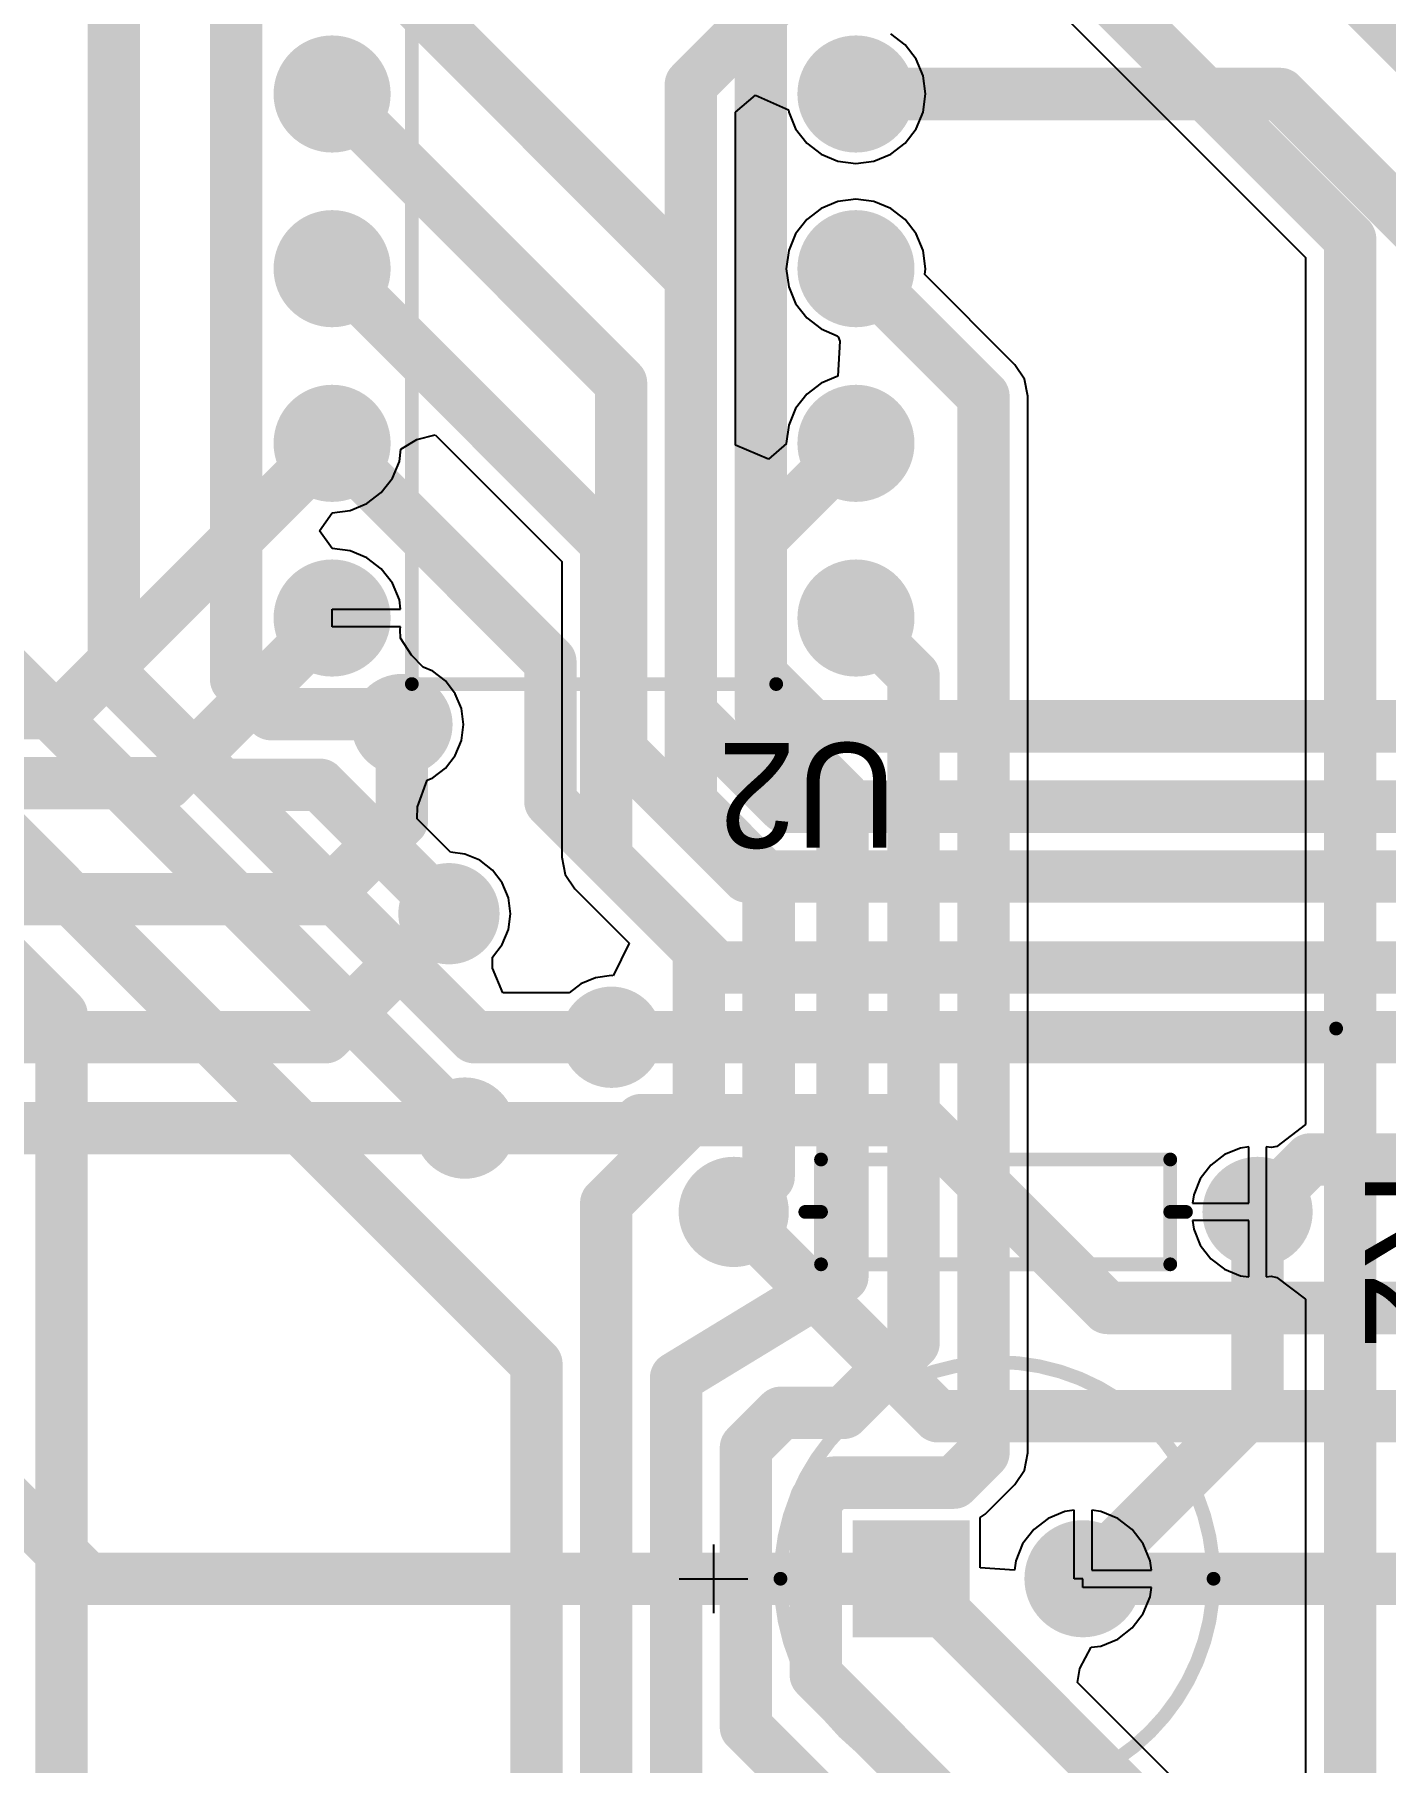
# Model space of a CAD drawing. Header units: millimetres. Extents: x 2.82 to 7.12, y 0.77 to 5.15.
# Drawn here: x 4.635 to 5.408, y 2.68 to 3.669 of the extents above; entities that cross this region are included whole.
import ezdxf

# ---------------------------------------------------------------- set-up
doc = ezdxf.new("R2010")
doc.units = ezdxf.units.MM
doc.header["$MEASUREMENT"] = 0
for name, color, linetype in [('BottomLayer', 5, 'Continuous'), ('BottomSolder', 6, 'Continuous'), ('MultiLayer', 9, 'Continuous'), ('PadHoleLayer', 156, 'Continuous'), ('TopLayer', 1, 'Continuous'), ('TopOverlay', 2, 'Continuous'), ('TopSolder', 216, 'Continuous'), ('ViaHoleLayer', 16, 'Continuous')]:
    doc.layers.add(name, color=color, linetype=linetype)

msp = doc.modelspace()

# ---------------------------------------------------------------- linework, layer by layer
at = {"layer": 'BottomLayer', "const_width": 0.03}
for points in [[(5.148, 3.935), (5.565, 3.518)], [(4.805, 3.735), (5.01047, 3.52953)], [(5.05047, 3.30253), (5.05047, 3.68953)], [(4.805, 3.635), (4.97047, 3.46953)], [(5.105, 3.635), (5.348, 3.635)], [(5.348, 3.635), (5.503, 3.48)], [(5.01047, 3.28053), (5.01047, 3.52953)], [(4.97047, 3.2591), (4.97047, 3.46953)], [(4.65047, 3.28047), (4.805, 3.435)], [(4.805, 3.435), (4.93, 3.31)], [(4.71047, 3.24047), (4.805, 3.335)], [(4.93, 3.23), (4.93, 3.31)], [(5.05047, 3.30253), (5.08, 3.273)], [(4.52, 3.28047), (4.65047, 3.28047)], [(5.01047, 3.28053), (5.064, 3.227)], [(4.845, 3.219), (4.845, 3.274)], [(5.08, 3.273), (5.42964, 3.273)], [(4.97047, 3.2591), (5.04257, 3.187)], [(4.47253, 3.24047), (4.71047, 3.24047)], [(4.93, 3.23), (5.025, 3.135)], [(5.064, 3.227), (5.46364, 3.227)], [(4.8, 3.174), (4.845, 3.219)], [(5.04257, 3.187), (5.512, 3.187)], [(4.366, 3.174), (4.8, 3.174)], [(4.80117, 3.095), (4.87191, 3.16573)], [(5.025, 3.135), (5.59171, 3.135)], [(4.24644, 3.095), (4.80117, 3.095)], [(4.965, 3.095), (5.533, 3.095)], [(4.253, 3.043), (4.881, 3.043)], [(4.881, 3.043), (4.97744, 3.043)], [(4.97744, 3.043), (4.982, 3.04756)], [(4.982, 3.04756), (5.14144, 3.04756)], [(5.14144, 3.04756), (5.249, 2.94)], [(5.335, 2.995), (5.365, 3.025)], [(5.365, 3.025), (5.455, 3.025)], [(5.035, 2.995), (5.152, 2.878)], [(4.475, 2.975), (4.665, 2.785)], [(5.249, 2.94), (5.517, 2.94)], [(5.152, 2.878), (5.455, 2.878)], [(4.665, 2.785), (5.13657, 2.785)], [(5.235, 2.785), (5.665, 2.785)]]:
    msp.add_lwpolyline(points, dxfattribs=at)
at = {"layer": 'BottomLayer'}
for points, const_width in [([(4.79024, 3.635, 1), (4.81976, 3.635, 1)], 0.02953), ([(5.09024, 3.635, 1), (5.11976, 3.635, 1)], 0.02953), ([(4.7975, 3.635, 1), (4.8125, 3.635, 1)], 0.015), ([(5.0975, 3.635, 1), (5.1125, 3.635, 1)], 0.015), ([(5.3405, 3.635, 1), (5.3555, 3.635, 1)], 0.015), ([(5.3405, 3.635, 1), (5.3555, 3.635, 1)], 0.015), ([(4.79024, 3.535, 1), (4.81976, 3.535, 1)], 0.02953), ([(5.09024, 3.535, 1), (5.11976, 3.535, 1)], 0.02953), ([(5.00297, 3.52953, 1), (5.01797, 3.52953, 1)], 0.015), ([(5.00297, 3.52953, 1), (5.01797, 3.52953, 1)], 0.015), ([(4.96297, 3.46953, 1), (4.97797, 3.46953, 1)], 0.015), ([(4.96297, 3.46953, 1), (4.97797, 3.46953, 1)], 0.015), ([(4.79024, 3.435, 1), (4.81976, 3.435, 1)], 0.02953), ([(5.09024, 3.435, 1), (5.11976, 3.435, 1)], 0.02953), ([(4.7975, 3.435, 1), (4.8125, 3.435, 1)], 0.015), ([(4.7975, 3.435, 1), (4.8125, 3.435, 1)], 0.015), ([(4.79024, 3.335, 1), (4.81976, 3.335, 1)], 0.02953), ([(5.09024, 3.335, 1), (5.11976, 3.335, 1)], 0.02953), ([(4.7975, 3.335, 1), (4.8125, 3.335, 1)], 0.015), ([(4.9225, 3.31, 1), (4.9375, 3.31, 1)], 0.015), ([(4.9225, 3.31, 1), (4.9375, 3.31, 1)], 0.015), ([(5.04297, 3.30253, 1), (5.05797, 3.30253, 1)], 0.015), ([(5.04297, 3.30253, 1), (5.05797, 3.30253, 1)], 0.015), ([(4.64297, 3.28047, 1), (4.65797, 3.28047, 1)], 0.015), ([(4.64297, 3.28047, 1), (4.65797, 3.28047, 1)], 0.015), ([(4.8325, 3.274, 1), (4.8575, 3.274, 1)], 0.025), ([(5.00297, 3.28053, 1), (5.01797, 3.28053, 1)], 0.015), ([(5.00297, 3.28053, 1), (5.01797, 3.28053, 1)], 0.015), ([(4.8375, 3.274, 1), (4.8525, 3.274, 1)], 0.015), ([(5.0725, 3.273, 1), (5.0875, 3.273, 1)], 0.015), ([(5.0725, 3.273, 1), (5.0875, 3.273, 1)], 0.015), ([(4.96297, 3.2591, 1), (4.97797, 3.2591, 1)], 0.015), ([(4.96297, 3.2591, 1), (4.97797, 3.2591, 1)], 0.015), ([(4.70297, 3.24047, 1), (4.71797, 3.24047, 1)], 0.015), ([(4.70297, 3.24047, 1), (4.71797, 3.24047, 1)], 0.015), ([(4.9225, 3.23, 1), (4.9375, 3.23, 1)], 0.015), ([(4.9225, 3.23, 1), (4.9375, 3.23, 1)], 0.015), ([(5.0565, 3.227, 1), (5.0715, 3.227, 1)], 0.015), ([(5.0565, 3.227, 1), (5.0715, 3.227, 1)], 0.015), ([(4.8375, 3.219, 1), (4.8525, 3.219, 1)], 0.015), ([(4.8375, 3.219, 1), (4.8525, 3.219, 1)], 0.015), ([(5.03507, 3.187, 1), (5.05007, 3.187, 1)], 0.015), ([(5.03507, 3.187, 1), (5.05007, 3.187, 1)], 0.015), ([(4.7925, 3.174, 1), (4.8075, 3.174, 1)], 0.015), ([(4.7925, 3.174, 1), (4.8075, 3.174, 1)], 0.015), ([(4.85941, 3.16573, 1), (4.88441, 3.16573, 1)], 0.025), ([(4.86441, 3.16573, 1), (4.87941, 3.16573, 1)], 0.015), ([(5.0175, 3.135, 1), (5.0325, 3.135, 1)], 0.015), ([(5.0175, 3.135, 1), (5.0325, 3.135, 1)], 0.015), ([(4.9525, 3.095, 1), (4.9775, 3.095, 1)], 0.025), ([(4.79367, 3.095, 1), (4.80867, 3.095, 1)], 0.015), ([(4.79367, 3.095, 1), (4.80867, 3.095, 1)], 0.015), ([(4.9575, 3.095, 1), (4.9725, 3.095, 1)], 0.015), ([(4.8685, 3.043, 1), (4.8935, 3.043, 1)], 0.025), ([(4.8735, 3.043, 1), (4.8885, 3.043, 1)], 0.015), ([(4.8735, 3.043, 1), (4.8885, 3.043, 1)], 0.015), ([(4.96994, 3.043, 1), (4.98494, 3.043, 1)], 0.015), ([(4.96994, 3.043, 1), (4.98494, 3.043, 1)], 0.015), ([(4.9745, 3.04756, 1), (4.9895, 3.04756, 1)], 0.015), ([(4.9745, 3.04756, 1), (4.9895, 3.04756, 1)], 0.015), ([(5.13394, 3.04756, 1), (5.14894, 3.04756, 1)], 0.015), ([(5.13394, 3.04756, 1), (5.14894, 3.04756, 1)], 0.015), ([(5.3575, 3.025, 1), (5.3725, 3.025, 1)], 0.015), ([(5.3575, 3.025, 1), (5.3725, 3.025, 1)], 0.015), ([(5.02122, 2.995, 1), (5.04878, 2.995, 1)], 0.02756), ([(5.32122, 2.995, 1), (5.34878, 2.995, 1)], 0.02756), ([(5.0275, 2.995, 1), (5.0425, 2.995, 1)], 0.015), ([(5.3275, 2.995, 1), (5.3425, 2.995, 1)], 0.015), ([(5.2415, 2.94, 1), (5.2565, 2.94, 1)], 0.015), ([(5.2415, 2.94, 1), (5.2565, 2.94, 1)], 0.015), ([(5.1445, 2.878, 1), (5.1595, 2.878, 1)], 0.015), ([(5.1445, 2.878, 1), (5.1595, 2.878, 1)], 0.015), ([(5.22024, 2.785, 1), (5.24976, 2.785, 1)], 0.02953), ([(4.6575, 2.785, 1), (4.6725, 2.785, 1)], 0.015), ([(4.6575, 2.785, 1), (4.6725, 2.785, 1)], 0.015), ([(5.12907, 2.785, 1), (5.14407, 2.785, 1)], 0.015), ([(5.2275, 2.785, 1), (5.2425, 2.785, 1)], 0.015)]:
    msp.add_lwpolyline(points, format="xyb", close=True, dxfattribs=dict(at, const_width=const_width))
msp.add_solid([(5.10705, 2.75547), (5.1661, 2.75547), (5.10705, 2.81453), (5.1661, 2.81453)], dxfattribs=at)
at = {"layer": 'BottomSolder'}
for points, const_width in [([(4.78824, 3.635, 1), (4.82176, 3.635, 1)], 0.03353), ([(5.08824, 3.635, 1), (5.12176, 3.635, 1)], 0.03353), ([(4.78824, 3.535, 1), (4.82176, 3.535, 1)], 0.03353), ([(5.08824, 3.535, 1), (5.12176, 3.535, 1)], 0.03353), ([(4.78824, 3.435, 1), (4.82176, 3.435, 1)], 0.03353), ([(5.08824, 3.435, 1), (5.12176, 3.435, 1)], 0.03353), ([(4.78824, 3.335, 1), (4.82176, 3.335, 1)], 0.03353), ([(5.08824, 3.335, 1), (5.12176, 3.335, 1)], 0.03353), ([(4.8305, 3.274, 1), (4.8595, 3.274, 1)], 0.029), ([(4.85741, 3.16573, 1), (4.88641, 3.16573, 1)], 0.029), ([(4.9505, 3.095, 1), (4.9795, 3.095, 1)], 0.029), ([(4.8665, 3.043, 1), (4.8955, 3.043, 1)], 0.029), ([(5.01922, 2.995, 1), (5.05078, 2.995, 1)], 0.03156), ([(5.31922, 2.995, 1), (5.35078, 2.995, 1)], 0.03156), ([(5.21824, 2.785, 1), (5.25176, 2.785, 1)], 0.03353)]:
    msp.add_lwpolyline(points, format="xyb", close=True, dxfattribs=dict(at, const_width=const_width))
msp.add_solid([(5.10305, 2.75147), (5.1701, 2.75147), (5.10305, 2.81853), (5.1701, 2.81853)], dxfattribs=at)
at = {"layer": 'MultiLayer'}
for points, const_width in [([(4.79024, 3.635, 1), (4.81976, 3.635, 1)], 0.02953), ([(5.09024, 3.635, 1), (5.11976, 3.635, 1)], 0.02953), ([(4.79024, 3.535, 1), (4.81976, 3.535, 1)], 0.02953), ([(5.09024, 3.535, 1), (5.11976, 3.535, 1)], 0.02953), ([(4.79024, 3.435, 1), (4.81976, 3.435, 1)], 0.02953), ([(5.09024, 3.435, 1), (5.11976, 3.435, 1)], 0.02953), ([(4.79024, 3.335, 1), (4.81976, 3.335, 1)], 0.02953), ([(5.09024, 3.335, 1), (5.11976, 3.335, 1)], 0.02953), ([(4.8325, 3.274, 1), (4.8575, 3.274, 1)], 0.025), ([(4.85941, 3.16573, 1), (4.88441, 3.16573, 1)], 0.025), ([(4.9525, 3.095, 1), (4.9775, 3.095, 1)], 0.025), ([(4.8685, 3.043, 1), (4.8935, 3.043, 1)], 0.025), ([(5.02122, 2.995, 1), (5.04878, 2.995, 1)], 0.02756), ([(5.32122, 2.995, 1), (5.34878, 2.995, 1)], 0.02756), ([(5.22024, 2.785, 1), (5.24976, 2.785, 1)], 0.02953)]:
    msp.add_lwpolyline(points, format="xyb", close=True, dxfattribs=dict(at, const_width=const_width))
msp.add_solid([(5.10705, 2.75547), (5.1661, 2.75547), (5.10705, 2.81453), (5.1661, 2.81453)], dxfattribs=at)
at = {"layer": 'PadHoleLayer'}
for points, const_width in [([(4.79614, 3.635, 1), (4.81386, 3.635, 1)], 0.01772), ([(5.09614, 3.635, 1), (5.11386, 3.635, 1)], 0.01772), ([(4.79614, 3.535, 1), (4.81386, 3.535, 1)], 0.01772), ([(5.09614, 3.535, 1), (5.11386, 3.535, 1)], 0.01772), ([(4.79614, 3.435, 1), (4.81386, 3.435, 1)], 0.01772), ([(5.09614, 3.435, 1), (5.11386, 3.435, 1)], 0.01772), ([(4.79614, 3.335, 1), (4.81386, 3.335, 1)], 0.01772), ([(5.09614, 3.335, 1), (5.11386, 3.335, 1)], 0.01772), ([(5.02663, 2.995, 1), (5.04337, 2.995, 1)], 0.01673), ([(5.32663, 2.995, 1), (5.34337, 2.995, 1)], 0.01673), ([(5.12772, 2.785, 1), (5.14543, 2.785, 1)], 0.01772), ([(5.22614, 2.785, 1), (5.24386, 2.785, 1)], 0.01772)]:
    msp.add_lwpolyline(points, format="xyb", close=True, dxfattribs=dict(at, const_width=const_width))
at = {"layer": 'TopLayer'}
for p, q in [((5.16408, 3.73987), (5.36251, 3.54144)), ((5.13319, 3.66319), (5.12493, 3.66953)), ((5.13953, 3.65493), (5.13319, 3.66319)), ((5.14351, 3.64532), (5.13953, 3.65493)), ((5.14487, 3.635), (5.14351, 3.64532)), ((5.03596, 3.62461), (5.04744, 3.63428)), ((5.04744, 3.63428), (5.06631, 3.62602)), ((5.14351, 3.62468), (5.14487, 3.635)), ((5.03596, 3.434), (5.03596, 3.62461)), ((5.06631, 3.62602), (5.06649, 3.62468)), ((5.06649, 3.62468), (5.07047, 3.61507)), ((5.13953, 3.61507), (5.14351, 3.62468)), ((5.07047, 3.61507), (5.07681, 3.60681)), ((5.13319, 3.60681), (5.13953, 3.61507)), ((5.07681, 3.60681), (5.08507, 3.60047)), ((5.12493, 3.60047), (5.13319, 3.60681)), ((5.08507, 3.60047), (5.09468, 3.59649)), ((5.09468, 3.59649), (5.105, 3.59513)), ((5.105, 3.59513), (5.11532, 3.59649)), ((5.11532, 3.59649), (5.12493, 3.60047)), ((5.09468, 3.57351), (5.08507, 3.56953)), ((5.105, 3.57487), (5.09468, 3.57351)), ((5.11532, 3.57351), (5.105, 3.57487)), ((5.12493, 3.56953), (5.11532, 3.57351)), ((5.07681, 3.56319), (5.07047, 3.55493)), ((5.08507, 3.56953), (5.07681, 3.56319)), ((5.13319, 3.56319), (5.12493, 3.56953)), ((5.13953, 3.55493), (5.13319, 3.56319)), ((5.07047, 3.55493), (5.06649, 3.54532)), ((5.14351, 3.54532), (5.13953, 3.55493)), ((5.06649, 3.54532), (5.06513, 3.535)), ((5.14487, 3.535), (5.14351, 3.54532)), ((5.36251, 3.54144), (5.36251, 3.04496)), ((5.06513, 3.535), (5.06649, 3.52468)), ((5.14442, 3.53162), (5.14487, 3.535)), ((5.19602, 3.48002), (5.14442, 3.53162)), ((5.06649, 3.52468), (5.07047, 3.51507)), ((5.07047, 3.51507), (5.07681, 3.50681)), ((5.07681, 3.50681), (5.08507, 3.50047)), ((5.08507, 3.50047), (5.09431, 3.49664)), ((5.09431, 3.49664), (5.09484, 3.49606)), ((5.09578, 3.49351), (5.09468, 3.47351)), ((5.09484, 3.49606), (5.09578, 3.49351)), ((5.09468, 3.47351), (5.08507, 3.46953)), ((5.20155, 3.47175), (5.19602, 3.48002)), ((5.07681, 3.46319), (5.07047, 3.45493)), ((5.08507, 3.46953), (5.07681, 3.46319)), ((5.20349, 3.462), (5.20155, 3.47175)), ((5.07047, 3.45493), (5.06649, 3.44532)), ((5.20349, 2.857), (5.20349, 3.462)), ((5.06649, 3.44532), (5.06513, 3.435)), ((4.84443, 3.43168), (4.85355, 3.4372)), ((4.85355, 3.4372), (4.86408, 3.43987)), ((4.86408, 3.43987), (4.93651, 3.36744)), ((5.05489, 3.42591), (5.03596, 3.434)), ((5.06514, 3.43492), (5.05489, 3.42591)), ((5.06513, 3.435), (5.06514, 3.43492)), ((4.83953, 3.41507), (4.84351, 3.42468)), ((4.84351, 3.42468), (4.84443, 3.43168)), ((4.83319, 3.40681), (4.83953, 3.41507)), ((4.82493, 3.40047), (4.83319, 3.40681)), ((4.7977, 3.385), (4.805, 3.39513)), ((4.805, 3.39513), (4.81532, 3.39649)), ((4.81532, 3.39649), (4.82493, 3.40047)), ((4.805, 3.37487), (4.7977, 3.385)), ((4.81532, 3.37351), (4.805, 3.37487)), ((4.82493, 3.36953), (4.81532, 3.37351)), ((4.83319, 3.36319), (4.82493, 3.36953)), ((4.93651, 3.36744), (4.93651, 3.198)), ((4.83953, 3.35493), (4.83319, 3.36319)), ((4.84351, 3.34532), (4.83953, 3.35493)), ((4.84421, 3.34), (4.84351, 3.34532)), ((4.805, 3.33), (4.805, 3.34)), ((4.805, 3.34), (4.84421, 3.34)), ((4.84421, 3.33), (4.805, 3.33)), ((4.844, 3.3284), (4.84421, 3.33)), ((4.84426, 3.32352), (4.844, 3.3284)), ((4.85056, 3.31368), (4.84426, 3.32352)), ((4.85707, 3.30689), (4.85056, 3.31368)), ((4.86265, 3.30457), (4.85707, 3.30689)), ((4.86996, 3.29896), (4.86265, 3.30457)), ((4.87557, 3.29165), (4.86996, 3.29896)), ((4.8791, 3.28314), (4.87557, 3.29165)), ((4.8803, 3.274), (4.8791, 3.28314)), ((4.87557, 3.25635), (4.8791, 3.26486)), ((4.8791, 3.26486), (4.8803, 3.274)), ((4.86996, 3.24904), (4.87557, 3.25635)), ((4.86265, 3.24343), (4.86996, 3.24904)), ((4.85385, 3.22684), (4.85943, 3.24209)), ((4.85943, 3.24209), (4.86265, 3.24343)), ((4.8537, 3.21999), (4.85385, 3.22684)), ((4.87277, 3.20092), (4.8537, 3.21999)), ((4.88104, 3.19983), (4.87277, 3.20092)), ((4.88956, 3.1963), (4.88104, 3.19983)), ((4.89687, 3.19069), (4.88956, 3.1963)), ((4.93651, 3.198), (4.93845, 3.18825)), ((4.90248, 3.18338), (4.89687, 3.19069)), ((4.93845, 3.18825), (4.94398, 3.17998)), ((4.90601, 3.17487), (4.90248, 3.18338)), ((4.94398, 3.17998), (4.97513, 3.14882)), ((4.90721, 3.16573), (4.90601, 3.17487)), ((4.90601, 3.1566), (4.90721, 3.16573)), ((4.90248, 3.14808), (4.90601, 3.1566)), ((4.89687, 3.14077), (4.90248, 3.14808)), ((4.97513, 3.14882), (4.96593, 3.13018)), ((4.89693, 3.13452), (4.89687, 3.14077)), ((4.90278, 3.12049), (4.89693, 3.13452)), ((4.95586, 3.1291), (4.94735, 3.12557)), ((4.965, 3.1303), (4.95586, 3.1291)), ((4.96593, 3.13018), (4.965, 3.1303)), ((4.94073, 3.12049), (4.90278, 3.12049)), ((4.94735, 3.12557), (4.94073, 3.12049)), ((5.36251, 3.04496), (5.34599, 3.03248)), ((5.31606, 3.02781), (5.30821, 3.02179)), ((5.3252, 3.03159), (5.31606, 3.02781)), ((5.33, 3.03222), (5.3252, 3.03159)), ((5.33, 3), (5.33, 3.03222)), ((5.34283, 3.03185), (5.34, 3.03222)), ((5.34, 3.03222), (5.34, 2.995)), ((5.34599, 3.03248), (5.34283, 3.03185)), ((5.30821, 3.02179), (5.30219, 3.01394)), ((5.30219, 3.01394), (5.29841, 3.0048)), ((5.29841, 3.0048), (5.29778, 3)), ((5.29778, 3), (5.33, 3)), ((5.33, 2.99), (5.29778, 2.99)), ((5.29778, 2.99), (5.29841, 2.9852)), ((5.33, 2.95778), (5.33, 2.99)), ((5.34, 2.995), (5.34, 2.95778)), ((5.29841, 2.9852), (5.30219, 2.97606)), ((5.30219, 2.97606), (5.30821, 2.96821)), ((5.30821, 2.96821), (5.31606, 2.96219)), ((5.31606, 2.96219), (5.3252, 2.95841)), ((5.3252, 2.95841), (5.33, 2.95778)), ((5.34, 2.95778), (5.34283, 2.95815)), ((5.34283, 2.95815), (5.34599, 2.95752)), ((5.34599, 2.95752), (5.36251, 2.94504)), ((5.36251, 2.94504), (5.36251, 2.661)), ((5.20155, 2.84725), (5.20349, 2.857)), ((5.19602, 2.83898), (5.20155, 2.84725)), ((5.17902, 2.82198), (5.19602, 2.83898)), ((5.1761, 2.82002), (5.17902, 2.82198)), ((5.1761, 2.79127), (5.1761, 2.82002)), ((5.21507, 2.81953), (5.20681, 2.81319)), ((5.22468, 2.82351), (5.21507, 2.81953)), ((5.23, 2.82421), (5.22468, 2.82351)), ((5.23, 2.785), (5.23, 2.82421)), ((5.24532, 2.82351), (5.24, 2.82421)), ((5.24, 2.82421), (5.24, 2.79)), ((5.25493, 2.81953), (5.24532, 2.82351)), ((5.26319, 2.81319), (5.25493, 2.81953)), ((5.20681, 2.81319), (5.20047, 2.80493)), ((5.26953, 2.80493), (5.26319, 2.81319)), ((5.20047, 2.80493), (5.19649, 2.79532)), ((5.27351, 2.79532), (5.26953, 2.80493)), ((5.19579, 2.78998), (5.1761, 2.79127)), ((5.19649, 2.79532), (5.19579, 2.78998)), ((5.24, 2.79), (5.27421, 2.79)), ((5.27421, 2.79), (5.27351, 2.79532)), ((5.235, 2.785), (5.23, 2.785)), ((5.235, 2.78), (5.235, 2.785)), ((5.27421, 2.78), (5.235, 2.78)), ((5.27351, 2.77468), (5.27421, 2.78)), ((5.26953, 2.76507), (5.27351, 2.77468)), ((5.26319, 2.75681), (5.26953, 2.76507)), ((5.24532, 2.74649), (5.25493, 2.75047)), ((5.25493, 2.75047), (5.26319, 2.75681)), ((5.23319, 2.73364), (5.23971, 2.74575)), ((5.23971, 2.74575), (5.24532, 2.74649)), ((5.23194, 2.72568), (5.23319, 2.73364)), ((5.42683, 2.5308), (5.23194, 2.72568))]:
    msp.add_line(p, q, dxfattribs=at)
at = {"layer": 'TopLayer', "const_width": 0.03}
for points in [[(5.105, 3.835), (5.388, 3.552)], [(5.01047, 3.64047), (5.105, 3.735)], [(4.75, 3.3), (4.75, 3.715)], [(4.68, 3.30151), (4.68, 3.71)], [(5.01047, 3.22953), (5.01047, 3.64047)], [(5.388, 2.661), (5.388, 3.552)], [(4.805, 3.535), (4.962, 3.378)], [(5.105, 3.535), (5.178, 3.462)], [(5.178, 2.857), (5.178, 3.462)], [(5.05047, 3.38047), (5.105, 3.435)], [(4.962, 3.198), (4.962, 3.378)], [(5.05047, 3.28), (5.05047, 3.38047)], [(5.105, 3.335), (5.138, 3.302)], [(4.615, 3.309), (4.881, 3.043)], [(4.68, 3.30151), (4.74199, 3.23952)], [(4.75, 3.3), (4.77, 3.28)], [(5.138, 2.92), (5.138, 3.302)], [(4.77, 3.28), (4.839, 3.28)], [(4.839, 3.28), (4.845, 3.274)], [(5.05047, 3.28), (5.09723, 3.23324)], [(4.555, 3.27496), (4.922, 2.90796)], [(4.50047, 3.25759), (4.65, 3.10806)], [(4.74199, 3.23952), (4.88651, 3.095)], [(4.74199, 3.23952), (4.79811, 3.23952)], [(4.79811, 3.23952), (4.87191, 3.16573)], [(5.09723, 2.958), (5.09723, 3.23324)], [(5.01047, 3.22953), (5.055, 3.185)], [(4.962, 3.198), (5.015, 3.145)], [(5.055, 3.015), (5.055, 3.185)], [(5.015, 3.053), (5.015, 3.145)], [(4.65, 2.28), (4.65, 3.10806)], [(4.88651, 3.095), (4.965, 3.095)], [(4.962, 3), (5.015, 3.053)], [(5.035, 2.995), (5.055, 3.015)], [(4.962, 2.47039), (4.962, 3)], [(5.335, 2.885), (5.335, 2.995)], [(5.002, 2.9), (5.09723, 2.958)], [(5.098, 2.88), (5.138, 2.92)], [(4.922, 2.108), (4.922, 2.90796)], [(5.002, 2.519), (5.002, 2.9)], [(5.235, 2.785), (5.335, 2.885)], [(5.042, 2.86), (5.062, 2.88)], [(5.062, 2.88), (5.098, 2.88)], [(5.042, 2.7), (5.042, 2.86)], [(5.161, 2.84), (5.178, 2.857)], [(5.082, 2.83), (5.092, 2.84)], [(5.092, 2.84), (5.161, 2.84)], [(5.082, 2.73), (5.082, 2.83)], [(5.13657, 2.785), (5.415, 2.50657)], [(5.082, 2.73), (5.195, 2.617)], [(5.042, 2.7), (5.135, 2.607)]]:
    msp.add_lwpolyline(points, dxfattribs=at)
at = {"layer": 'TopLayer'}
for points, const_width in [([(4.79024, 3.635, 1), (4.81976, 3.635, 1)], 0.02953), ([(5.09024, 3.635, 1), (5.11976, 3.635, 1)], 0.02953), ([(5.00297, 3.64047, 1), (5.01797, 3.64047, 1)], 0.015), ([(5.00297, 3.64047, 1), (5.01797, 3.64047, 1)], 0.015), ([(4.79024, 3.535, 1), (4.81976, 3.535, 1)], 0.02953), ([(5.09024, 3.535, 1), (5.11976, 3.535, 1)], 0.02953), ([(5.3805, 3.552, 1), (5.3955, 3.552, 1)], 0.015), ([(5.3805, 3.552, 1), (5.3955, 3.552, 1)], 0.015), ([(4.7975, 3.535, 1), (4.8125, 3.535, 1)], 0.015), ([(5.0975, 3.535, 1), (5.1125, 3.535, 1)], 0.015), ([(5.1705, 3.462, 1), (5.1855, 3.462, 1)], 0.015), ([(5.1705, 3.462, 1), (5.1855, 3.462, 1)], 0.015), ([(4.79024, 3.435, 1), (4.81976, 3.435, 1)], 0.02953), ([(5.09024, 3.435, 1), (5.11976, 3.435, 1)], 0.02953), ([(5.0975, 3.435, 1), (5.1125, 3.435, 1)], 0.015), ([(4.9545, 3.378, 1), (4.9695, 3.378, 1)], 0.015), ([(4.9545, 3.378, 1), (4.9695, 3.378, 1)], 0.015), ([(5.04297, 3.38047, 1), (5.05797, 3.38047, 1)], 0.015), ([(5.04297, 3.38047, 1), (5.05797, 3.38047, 1)], 0.015), ([(4.79024, 3.335, 1), (4.81976, 3.335, 1)], 0.02953), ([(5.09024, 3.335, 1), (5.11976, 3.335, 1)], 0.02953), ([(5.0975, 3.335, 1), (5.1125, 3.335, 1)], 0.015), ([(4.6725, 3.30151, 1), (4.6875, 3.30151, 1)], 0.015), ([(4.6725, 3.30151, 1), (4.6875, 3.30151, 1)], 0.015), ([(4.7425, 3.3, 1), (4.7575, 3.3, 1)], 0.015), ([(4.7425, 3.3, 1), (4.7575, 3.3, 1)], 0.015), ([(5.1305, 3.302, 1), (5.1455, 3.302, 1)], 0.015), ([(5.1305, 3.302, 1), (5.1455, 3.302, 1)], 0.015), ([(4.7625, 3.28, 1), (4.7775, 3.28, 1)], 0.015), ([(4.7625, 3.28, 1), (4.7775, 3.28, 1)], 0.015), ([(4.8325, 3.274, 1), (4.8575, 3.274, 1)], 0.025), ([(4.8315, 3.28, 1), (4.8465, 3.28, 1)], 0.015), ([(4.8315, 3.28, 1), (4.8465, 3.28, 1)], 0.015), ([(5.04297, 3.28, 1), (5.05797, 3.28, 1)], 0.015), ([(5.04297, 3.28, 1), (5.05797, 3.28, 1)], 0.015), ([(4.8375, 3.274, 1), (4.8525, 3.274, 1)], 0.015), ([(4.73449, 3.23952, 1), (4.74949, 3.23952, 1)], 0.015), ([(4.73449, 3.23952, 1), (4.74949, 3.23952, 1)], 0.015), ([(4.73449, 3.23952, 1), (4.74949, 3.23952, 1)], 0.015), ([(4.79061, 3.23952, 1), (4.80561, 3.23952, 1)], 0.015), ([(4.79061, 3.23952, 1), (4.80561, 3.23952, 1)], 0.015), ([(5.08973, 3.23324, 1), (5.10473, 3.23324, 1)], 0.015), ([(5.08973, 3.23324, 1), (5.10473, 3.23324, 1)], 0.015), ([(5.00297, 3.22953, 1), (5.01797, 3.22953, 1)], 0.015), ([(5.00297, 3.22953, 1), (5.01797, 3.22953, 1)], 0.015), ([(4.9545, 3.198, 1), (4.9695, 3.198, 1)], 0.015), ([(4.9545, 3.198, 1), (4.9695, 3.198, 1)], 0.015), ([(5.0475, 3.185, 1), (5.0625, 3.185, 1)], 0.015), ([(5.0475, 3.185, 1), (5.0625, 3.185, 1)], 0.015), ([(4.85941, 3.16573, 1), (4.88441, 3.16573, 1)], 0.025), ([(4.86441, 3.16573, 1), (4.87941, 3.16573, 1)], 0.015), ([(5.0075, 3.145, 1), (5.0225, 3.145, 1)], 0.015), ([(5.0075, 3.145, 1), (5.0225, 3.145, 1)], 0.015), ([(4.6425, 3.10806, 1), (4.6575, 3.10806, 1)], 0.015), ([(4.6425, 3.10806, 1), (4.6575, 3.10806, 1)], 0.015), ([(4.9525, 3.095, 1), (4.9775, 3.095, 1)], 0.025), ([(4.87901, 3.095, 1), (4.89401, 3.095, 1)], 0.015), ([(4.87901, 3.095, 1), (4.89401, 3.095, 1)], 0.015), ([(4.9575, 3.095, 1), (4.9725, 3.095, 1)], 0.015), ([(4.8685, 3.043, 1), (4.8935, 3.043, 1)], 0.025), ([(5.0075, 3.053, 1), (5.0225, 3.053, 1)], 0.015), ([(5.0075, 3.053, 1), (5.0225, 3.053, 1)], 0.015), ([(4.8735, 3.043, 1), (4.8885, 3.043, 1)], 0.015), ([(5.0475, 3.015, 1), (5.0625, 3.015, 1)], 0.015), ([(5.0475, 3.015, 1), (5.0625, 3.015, 1)], 0.015), ([(5.02122, 2.995, 1), (5.04878, 2.995, 1)], 0.02756), ([(5.32122, 2.995, 1), (5.34878, 2.995, 1)], 0.02756), ([(4.9545, 3, 1), (4.9695, 3, 1)], 0.015), ([(4.9545, 3, 1), (4.9695, 3, 1)], 0.015), ([(5.0275, 2.995, 1), (5.0425, 2.995, 1)], 0.015), ([(5.3275, 2.995, 1), (5.3425, 2.995, 1)], 0.015), ([(5.08973, 2.958, 1), (5.10473, 2.958, 1)], 0.015), ([(5.08973, 2.958, 1), (5.10473, 2.958, 1)], 0.015), ([(5.1305, 2.92, 1), (5.1455, 2.92, 1)], 0.015), ([(5.1305, 2.92, 1), (5.1455, 2.92, 1)], 0.015), ([(4.9145, 2.90796, 1), (4.9295, 2.90796, 1)], 0.015), ([(4.9145, 2.90796, 1), (4.9295, 2.90796, 1)], 0.015), ([(4.9945, 2.9, 1), (5.0095, 2.9, 1)], 0.015), ([(4.9945, 2.9, 1), (5.0095, 2.9, 1)], 0.015), ([(5.3275, 2.885, 1), (5.3425, 2.885, 1)], 0.015), ([(5.3275, 2.885, 1), (5.3425, 2.885, 1)], 0.015), ([(5.0545, 2.88, 1), (5.0695, 2.88, 1)], 0.015), ([(5.0545, 2.88, 1), (5.0695, 2.88, 1)], 0.015), ([(5.0905, 2.88, 1), (5.1055, 2.88, 1)], 0.015), ([(5.0905, 2.88, 1), (5.1055, 2.88, 1)], 0.015), ([(5.0345, 2.86, 1), (5.0495, 2.86, 1)], 0.015), ([(5.0345, 2.86, 1), (5.0495, 2.86, 1)], 0.015), ([(5.1705, 2.857, 1), (5.1855, 2.857, 1)], 0.015), ([(5.1705, 2.857, 1), (5.1855, 2.857, 1)], 0.015), ([(5.0845, 2.84, 1), (5.0995, 2.84, 1)], 0.015), ([(5.0845, 2.84, 1), (5.0995, 2.84, 1)], 0.015), ([(5.1535, 2.84, 1), (5.1685, 2.84, 1)], 0.015), ([(5.1535, 2.84, 1), (5.1685, 2.84, 1)], 0.015), ([(5.0745, 2.83, 1), (5.0895, 2.83, 1)], 0.015), ([(5.0745, 2.83, 1), (5.0895, 2.83, 1)], 0.015), ([(5.22024, 2.785, 1), (5.24976, 2.785, 1)], 0.02953), ([(5.12907, 2.785, 1), (5.14407, 2.785, 1)], 0.015), ([(5.2275, 2.785, 1), (5.2425, 2.785, 1)], 0.015), ([(5.0745, 2.73, 1), (5.0895, 2.73, 1)], 0.015), ([(5.0745, 2.73, 1), (5.0895, 2.73, 1)], 0.015), ([(5.0345, 2.7, 1), (5.0495, 2.7, 1)], 0.015), ([(5.0345, 2.7, 1), (5.0495, 2.7, 1)], 0.015)]:
    msp.add_lwpolyline(points, format="xyb", close=True, dxfattribs=dict(at, const_width=const_width))
msp.add_solid([(5.10705, 2.75547), (5.1661, 2.75547), (5.10705, 2.81453), (5.1661, 2.81453)], dxfattribs=at)
at = {"layer": 'TopOverlay'}
for p, q in [((5.02338, 2.80467), (5.02338, 2.76531)), ((5.0037, 2.78499), (5.04306, 2.78499))]:
    msp.add_line(p, q, dxfattribs=at)
at = {"layer": 'TopOverlay', "const_width": 0.00787}
for points in [[(4.85067, 3.2972), (4.85067, 4.07279)], [(5.05933, 3.2972), (5.05933, 4.07279)], [(4.85067, 3.2972), (5.05933, 3.2972)], [(5.38, 3.1), (5.53, 3.1)], [(5.38, 2.65), (5.38, 3.1)], [(5.085, 2.965), (5.085, 3.025)], [(5.085, 3.025), (5.285, 3.025)], [(5.285, 2.995), (5.285, 3.025)], [(5.076, 2.995), (5.085, 2.995)], [(5.285, 2.995), (5.294, 2.995)], [(5.285, 2.965), (5.285, 2.995)], [(5.085, 2.965), (5.285, 2.965)]]:
    msp.add_lwpolyline(points, dxfattribs=at)
at = {"layer": 'TopOverlay'}
for points, const_width in [([(4.8487, 3.2972, 1), (4.85264, 3.2972, 1)], 0.00394), ([(4.8487, 3.2972, 1), (4.85264, 3.2972, 1)], 0.00394), ([(5.05736, 3.2972, 1), (5.0613, 3.2972, 1)], 0.00394), ([(5.05736, 3.2972, 1), (5.0613, 3.2972, 1)], 0.00394), ([(5.37803, 3.1, 1), (5.38197, 3.1, 1)], 0.00394), ([(5.37803, 3.1, 1), (5.38197, 3.1, 1)], 0.00394), ([(5.08303, 3.025, 1), (5.08697, 3.025, 1)], 0.00394), ([(5.08303, 3.025, 1), (5.08697, 3.025, 1)], 0.00394), ([(5.28303, 3.025, 1), (5.28697, 3.025, 1)], 0.00394), ([(5.28303, 3.025, 1), (5.28697, 3.025, 1)], 0.00394), ([(5.07403, 2.995, 1), (5.07797, 2.995, 1)], 0.00394), ([(5.08303, 2.995, 1), (5.08697, 2.995, 1)], 0.00394), ([(5.28303, 2.995, 1), (5.28697, 2.995, 1)], 0.00394), ([(5.28303, 2.995, 1), (5.28697, 2.995, 1)], 0.00394), ([(5.28303, 2.995, 1), (5.28697, 2.995, 1)], 0.00394), ([(5.29203, 2.995, 1), (5.29597, 2.995, 1)], 0.00394), ([(5.08303, 2.965, 1), (5.08697, 2.965, 1)], 0.00394), ([(5.08303, 2.965, 1), (5.08697, 2.965, 1)], 0.00394), ([(5.28303, 2.965, 1), (5.28697, 2.965, 1)], 0.00394), ([(5.28303, 2.965, 1), (5.28697, 2.965, 1)], 0.00394), ([(5.3098, 2.785, 1), (5.06177, 2.785, 1)], 0.00787), ([(5.0598, 2.785, 1), (5.06374, 2.785, 1)], 0.00394), ([(5.30783, 2.785, 1), (5.31177, 2.785, 1)], 0.00394)]:
    msp.add_lwpolyline(points, format="xyb", close=True, dxfattribs=dict(at, const_width=const_width))
at = {"layer": 'TopSolder'}
for points, const_width in [([(4.78824, 3.635, 1), (4.82176, 3.635, 1)], 0.03353), ([(5.08824, 3.635, 1), (5.12176, 3.635, 1)], 0.03353), ([(4.78824, 3.535, 1), (4.82176, 3.535, 1)], 0.03353), ([(5.08824, 3.535, 1), (5.12176, 3.535, 1)], 0.03353), ([(4.78824, 3.435, 1), (4.82176, 3.435, 1)], 0.03353), ([(5.08824, 3.435, 1), (5.12176, 3.435, 1)], 0.03353), ([(4.78824, 3.335, 1), (4.82176, 3.335, 1)], 0.03353), ([(5.08824, 3.335, 1), (5.12176, 3.335, 1)], 0.03353), ([(4.8305, 3.274, 1), (4.8595, 3.274, 1)], 0.029), ([(4.85741, 3.16573, 1), (4.88641, 3.16573, 1)], 0.029), ([(4.9505, 3.095, 1), (4.9795, 3.095, 1)], 0.029), ([(4.8665, 3.043, 1), (4.8955, 3.043, 1)], 0.029), ([(5.01922, 2.995, 1), (5.05078, 2.995, 1)], 0.03156), ([(5.31922, 2.995, 1), (5.35078, 2.995, 1)], 0.03156), ([(5.21824, 2.785, 1), (5.25176, 2.785, 1)], 0.03353)]:
    msp.add_lwpolyline(points, format="xyb", close=True, dxfattribs=dict(at, const_width=const_width))
msp.add_solid([(5.10305, 2.75147), (5.1701, 2.75147), (5.10305, 2.81853), (5.1701, 2.81853)], dxfattribs=at)
at = {"layer": 'ViaHoleLayer', "const_width": 0.014}
for points in [[(4.838, 3.274, 1), (4.852, 3.274, 1)], [(4.86491, 3.16573, 1), (4.87891, 3.16573, 1)], [(4.958, 3.095, 1), (4.972, 3.095, 1)], [(4.874, 3.043, 1), (4.888, 3.043, 1)]]:
    msp.add_lwpolyline(points, format="xyb", close=True, dxfattribs=at)

# ---------------------------------------------------------------- texts
at = {"layer": 'TopOverlay'}
for s, rotation, p in [('U2', 180, (5.1285, 3.2635)), ('R2', 270, (5.3965, 3.0185))]:
    msp.add_text(s, height=0.06, rotation=rotation, dxfattribs=at).set_placement(p)

doc.saveas('drawing.dxf')
